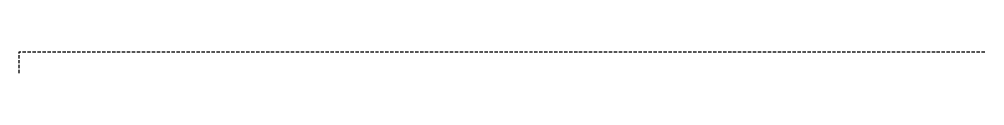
# Model space of a CAD drawing. Extents: x 57 to 189, y -88 to -29.
# Drawn here: x 57.07 to 84.52, y -52.54 to -51.93 of the extents above; entities that cross this region are included whole.
import ezdxf

# ---------------------------------------------------------------- set-up
doc = ezdxf.new("R2010")
doc.units = 0
doc.layers.add('NONE', color=18, linetype='CONTINUOUS')

msp = doc.modelspace()

# ---------------------------------------------------------------- linework, layer by layer
at = {"layer": 'NONE'}
for points in [[(57.065, -51.93), (57.113, -51.93)], [(57.065, -51.977), (57.065, -51.93)], [(57.065, -52.118), (57.065, -52.024)], [(57.16, -51.93), (57.254, -51.93)], [(57.301, -51.93), (57.395, -51.93)], [(57.442, -51.93), (57.536, -51.93)], [(57.583, -51.93), (57.678, -51.93)], [(57.725, -51.93), (57.819, -51.93)], [(57.866, -51.93), (57.96, -51.93)], [(58.007, -51.93), (58.101, -51.93)], [(58.148, -51.93), (58.243, -51.93)], [(58.29, -51.93), (58.384, -51.93)], [(58.431, -51.93), (58.525, -51.93)], [(58.572, -51.93), (58.666, -51.93)], [(58.713, -51.93), (58.808, -51.93)], [(58.855, -51.93), (58.949, -51.93)], [(58.996, -51.93), (59.09, -51.93)], [(59.137, -51.93), (59.231, -51.93)], [(59.278, -51.93), (59.373, -51.93)], [(59.42, -51.93), (59.514, -51.93)], [(59.561, -51.93), (59.655, -51.93)], [(59.702, -51.93), (59.796, -51.93)], [(59.843, -51.93), (59.938, -51.93)], [(59.985, -51.93), (60.079, -51.93)], [(60.126, -51.93), (60.22, -51.93)], [(60.267, -51.93), (60.361, -51.93)], [(60.408, -51.93), (60.503, -51.93)], [(60.55, -51.93), (60.644, -51.93)], [(60.691, -51.93), (60.785, -51.93)], [(60.832, -51.93), (60.926, -51.93)], [(60.973, -51.93), (61.068, -51.93)], [(61.115, -51.93), (61.209, -51.93)], [(61.256, -51.93), (61.35, -51.93)], [(61.397, -51.93), (61.491, -51.93)], [(61.539, -51.93), (61.633, -51.93)], [(61.68, -51.93), (61.774, -51.93)], [(61.821, -51.93), (61.915, -51.93)], [(61.962, -51.93), (62.056, -51.93)], [(62.104, -51.93), (62.198, -51.93)], [(62.245, -51.93), (62.339, -51.93)], [(62.386, -51.93), (62.48, -51.93)], [(62.527, -51.93), (62.621, -51.93)], [(62.669, -51.93), (62.763, -51.93)], [(62.81, -51.93), (62.904, -51.93)], [(62.951, -51.93), (63.045, -51.93)], [(63.092, -51.93), (63.186, -51.93)], [(63.234, -51.93), (63.328, -51.93)], [(63.375, -51.93), (63.469, -51.93)], [(63.516, -51.93), (63.61, -51.93)], [(63.657, -51.93), (63.751, -51.93)], [(63.799, -51.93), (63.893, -51.93)], [(63.94, -51.93), (64.034, -51.93)], [(64.081, -51.93), (64.175, -51.93)], [(64.222, -51.93), (64.317, -51.93)], [(64.364, -51.93), (64.458, -51.93)], [(64.505, -51.93), (64.599, -51.93)], [(64.646, -51.93), (64.74, -51.93)], [(64.787, -51.93), (64.882, -51.93)], [(64.929, -51.93), (65.023, -51.93)], [(65.07, -51.93), (65.164, -51.93)], [(65.211, -51.93), (65.305, -51.93)], [(65.352, -51.93), (65.447, -51.93)], [(65.494, -51.93), (65.588, -51.93)], [(65.635, -51.93), (65.729, -51.93)], [(65.776, -51.93), (65.87, -51.93)], [(65.917, -51.93), (66.012, -51.93)], [(66.059, -51.93), (66.153, -51.93)], [(66.2, -51.93), (66.294, -51.93)], [(66.341, -51.93), (66.435, -51.93)], [(66.482, -51.93), (66.577, -51.93)], [(66.624, -51.93), (66.718, -51.93)], [(66.765, -51.93), (66.859, -51.93)], [(66.906, -51.93), (67, -51.93)], [(67.047, -51.93), (67.142, -51.93)], [(67.189, -51.93), (67.283, -51.93)], [(67.33, -51.93), (67.424, -51.93)], [(67.471, -51.93), (67.565, -51.93)], [(67.612, -51.93), (67.707, -51.93)], [(67.754, -51.93), (67.848, -51.93)], [(67.895, -51.93), (67.989, -51.93)], [(68.036, -51.93), (68.13, -51.93)], [(68.177, -51.93), (68.272, -51.93)], [(68.319, -51.93), (68.413, -51.93)], [(68.46, -51.93), (68.554, -51.93)], [(68.601, -51.93), (68.695, -51.93)], [(68.742, -51.93), (68.837, -51.93)], [(68.884, -51.93), (68.978, -51.93)], [(69.025, -51.93), (69.119, -51.93)], [(69.166, -51.93), (69.26, -51.93)], [(69.307, -51.93), (69.402, -51.93)], [(69.449, -51.93), (69.543, -51.93)], [(69.59, -51.93), (69.684, -51.93)], [(69.731, -51.93), (69.825, -51.93)], [(69.872, -51.93), (69.967, -51.93)], [(70.014, -51.93), (70.108, -51.93)], [(70.155, -51.93), (70.249, -51.93)], [(70.296, -51.93), (70.39, -51.93)], [(70.438, -51.93), (70.532, -51.93)], [(70.579, -51.93), (70.673, -51.93)], [(70.72, -51.93), (70.814, -51.93)], [(70.861, -51.93), (70.955, -51.93)], [(71.003, -51.93), (71.097, -51.93)], [(71.144, -51.93), (71.238, -51.93)], [(71.285, -51.93), (71.379, -51.93)], [(71.426, -51.93), (71.52, -51.93)], [(71.568, -51.93), (71.662, -51.93)], [(71.709, -51.93), (71.803, -51.93)], [(71.85, -51.93), (71.944, -51.93)], [(71.991, -51.93), (72.085, -51.93)], [(72.133, -51.93), (72.227, -51.93)], [(72.274, -51.93), (72.368, -51.93)], [(72.415, -51.93), (72.509, -51.93)], [(72.556, -51.93), (72.65, -51.93)], [(72.698, -51.93), (72.792, -51.93)], [(72.839, -51.93), (72.933, -51.93)], [(72.98, -51.93), (73.074, -51.93)], [(73.121, -51.93), (73.215, -51.93)], [(73.263, -51.93), (73.357, -51.93)], [(73.404, -51.93), (73.498, -51.93)], [(73.545, -51.93), (73.639, -51.93)], [(73.686, -51.93), (73.781, -51.93)], [(73.828, -51.93), (73.922, -51.93)], [(73.969, -51.93), (74.063, -51.93)], [(74.11, -51.93), (74.204, -51.93)], [(74.251, -51.93), (74.346, -51.93)], [(74.393, -51.93), (74.487, -51.93)], [(74.534, -51.93), (74.628, -51.93)], [(74.675, -51.93), (74.769, -51.93)], [(74.816, -51.93), (74.911, -51.93)], [(74.958, -51.93), (75.052, -51.93)], [(75.099, -51.93), (75.193, -51.93)], [(75.24, -51.93), (75.334, -51.93)], [(75.381, -51.93), (75.476, -51.93)], [(75.523, -51.93), (75.617, -51.93)], [(75.664, -51.93), (75.758, -51.93)], [(75.805, -51.93), (75.899, -51.93)], [(75.946, -51.93), (76.041, -51.93)], [(76.088, -51.93), (76.182, -51.93)], [(76.229, -51.93), (76.323, -51.93)], [(76.37, -51.93), (76.464, -51.93)], [(76.511, -51.93), (76.606, -51.93)], [(76.653, -51.93), (76.747, -51.93)], [(76.794, -51.93), (76.888, -51.93)], [(76.935, -51.93), (77.029, -51.93)], [(77.076, -51.93), (77.171, -51.93)], [(77.218, -51.93), (77.312, -51.93)], [(77.359, -51.93), (77.453, -51.93)], [(77.5, -51.93), (77.594, -51.93)], [(77.641, -51.93), (77.736, -51.93)], [(77.783, -51.93), (77.877, -51.93)], [(77.924, -51.93), (78.018, -51.93)], [(78.065, -51.93), (78.159, -51.93)], [(78.206, -51.93), (78.301, -51.93)], [(78.348, -51.93), (78.442, -51.93)], [(78.489, -51.93), (78.583, -51.93)], [(78.63, -51.93), (78.724, -51.93)], [(78.771, -51.93), (78.866, -51.93)], [(78.913, -51.93), (79.007, -51.93)], [(79.054, -51.93), (79.148, -51.93)], [(79.195, -51.93), (79.289, -51.93)], [(79.337, -51.93), (79.431, -51.93)], [(79.478, -51.93), (79.572, -51.93)], [(79.619, -51.93), (79.713, -51.93)], [(79.76, -51.93), (79.854, -51.93)], [(79.902, -51.93), (79.996, -51.93)], [(80.043, -51.93), (80.137, -51.93)], [(80.184, -51.93), (80.278, -51.93)], [(80.325, -51.93), (80.419, -51.93)], [(80.467, -51.93), (80.561, -51.93)], [(80.608, -51.93), (80.702, -51.93)], [(80.749, -51.93), (80.843, -51.93)], [(80.89, -51.93), (80.984, -51.93)], [(81.032, -51.93), (81.126, -51.93)], [(81.173, -51.93), (81.267, -51.93)], [(81.314, -51.93), (81.408, -51.93)], [(81.455, -51.93), (81.549, -51.93)], [(81.597, -51.93), (81.691, -51.93)], [(81.738, -51.93), (81.832, -51.93)], [(81.879, -51.93), (81.973, -51.93)], [(82.02, -51.93), (82.114, -51.93)], [(82.162, -51.93), (82.256, -51.93)], [(82.303, -51.93), (82.397, -51.93)], [(82.444, -51.93), (82.538, -51.93)], [(82.585, -51.93), (82.68, -51.93)], [(82.727, -51.93), (82.821, -51.93)], [(82.868, -51.93), (82.962, -51.93)], [(83.009, -51.93), (83.103, -51.93)], [(83.15, -51.93), (83.245, -51.93)], [(83.292, -51.93), (83.386, -51.93)], [(83.433, -51.93), (83.527, -51.93)], [(83.574, -51.93), (83.668, -51.93)], [(83.715, -51.93), (83.81, -51.93)], [(83.857, -51.93), (83.951, -51.93)], [(83.998, -51.93), (84.092, -51.93)], [(84.139, -51.93), (84.233, -51.93)], [(84.28, -51.93), (84.375, -51.93)], [(84.422, -51.93), (84.516, -51.93)], [(57.065, -52.259), (57.065, -52.165)], [(57.065, -52.401), (57.065, -52.306)], [(57.065, -52.542), (57.065, -52.448)]]:
    msp.add_lwpolyline(points, dxfattribs=at)

doc.saveas('drawing.dxf')
